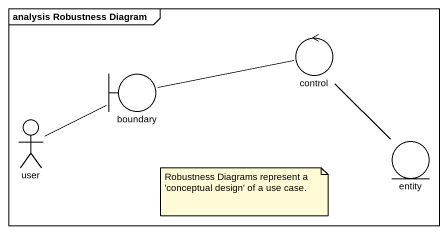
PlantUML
@startuml
mainframe analysis Robustness Diagram
control "control" as control_
boundary "boundary" as boundary_
actor user
entity "entity" as entity_
control_ -- entity_
boundary_ -right- control_
user -right- boundary_
note as N1
  Robustness Diagrams represent a 'conceptual design' of a use case.
end note
@enduml
